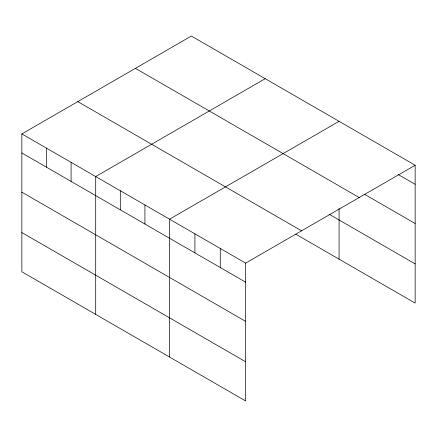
<?xml version="1.0" encoding="UTF-8"?>
<svg xmlns="http://www.w3.org/2000/svg" width="437" height="437" viewBox="0 0 437 437"><rect width="100%" height="100%" fill="white"/><g stroke="black" fill="none" stroke-linecap="round" stroke-linejoin="round"><path stroke-width="0.66" d="M21.85 133.913L245.632 263.112L245.632 400.958L21.85 271.759L21.85 133.913L191.368 36.042L415.15 165.241L415.15 303.087L295.696 234.117M265.215 78.676L95.698 176.548L95.698 314.394M339.063 121.317L169.545 219.183L169.545 357.029M245.632 263.112L415.15 165.241M398.047 174.434L415.15 184.305M364.425 194.219L415.15 223.504M135.426 68.341L359.209 197.54M329.099 214.206L415.15 263.888M77.791 101.619L301.574 230.818M21.85 152.977L245.632 282.176M21.85 192.176L245.632 321.375M21.85 232.56L245.632 361.76M339.063 208.52L339.063 259.157M220.27 248.473L220.27 267.537M194.907 233.828L194.907 252.892M144.931 204.975L144.931 224.039M120.312 190.761L120.312 209.826M71.084 162.34L71.084 181.404M46.464 148.127L46.464 167.191"/></g></svg>
